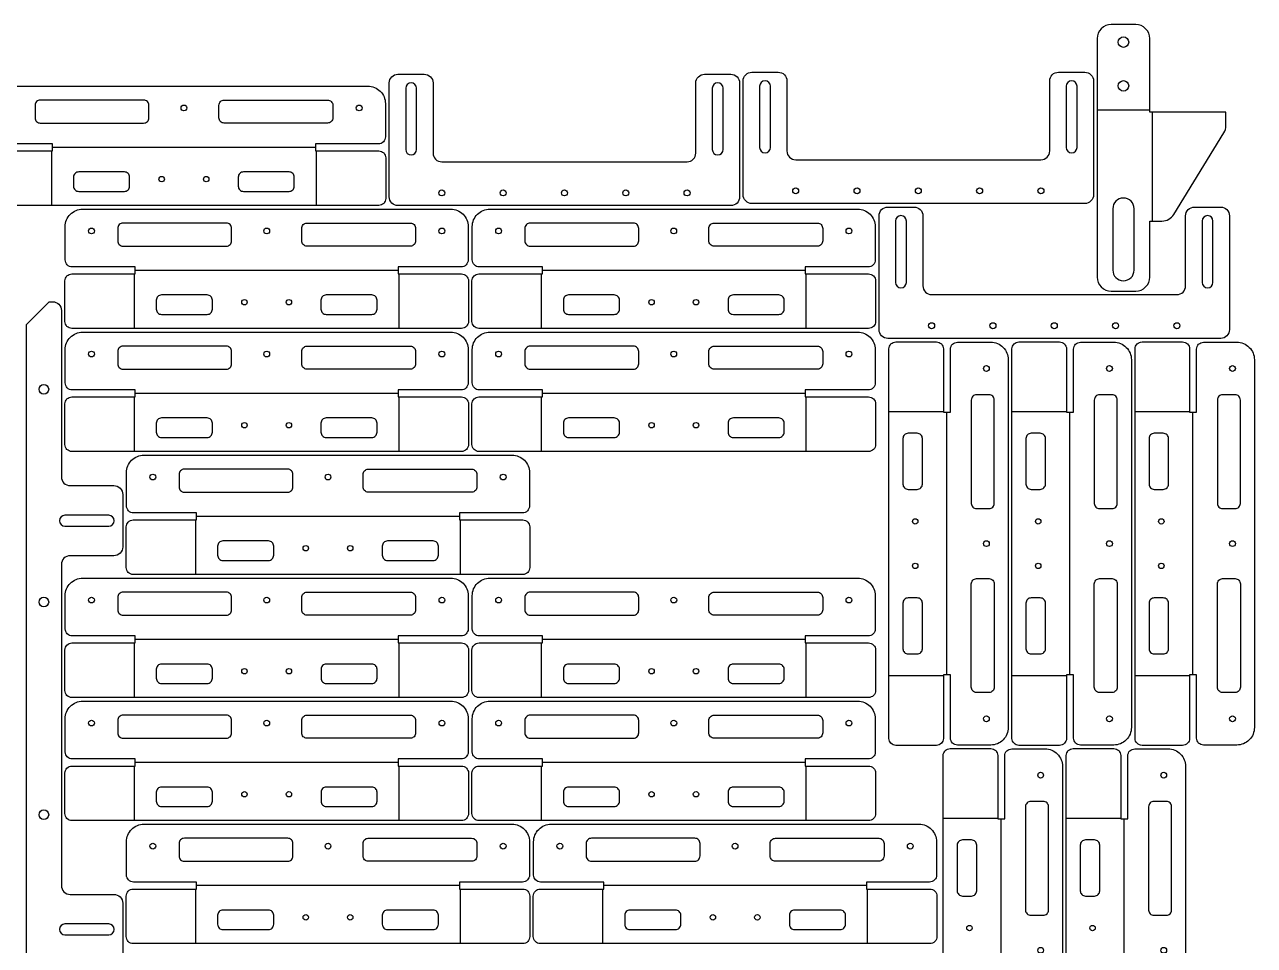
# Model space of a CAD drawing. Extents: x 2413 to 3609, y 3619 to 4748.
# Drawn here: x 2902 to 3604, y 4202 to 4727 of the extents above; entities that cross this region are included whole.
import ezdxf

# ---------------------------------------------------------------- set-up
doc = ezdxf.new("R2010")
doc.units = 0

# ---------------------------------------------------------------- blocks, each defined once
blk = doc.blocks.new('Part527113218', base_point=(-45, -475))
at = {"layer": '1'}
for points in [[(10, 462), (10, -462), (-3, -475), (-5, -475, -0.414214), (-10, -470), (-10, -375, 0.414214), (-15, -370), (-40, -370, -0.414214), (-45, -365), (-45, -335, -0.414214), (-40, -330), (-15, -330, 0.414214), (-10, -325), (-10, -141.67, 0.414214), (-15, -136.67), (-40, -136.67, -0.414214), (-45, -131.67), (-45, -101.67, -0.414214), (-40, -96.67), (-15, -96.67, 0.414214), (-10, -91.67), (-10, 91.67, 0.414214), (-15, 96.67), (-40, 96.67, -0.414214), (-45, 101.67), (-45, 131.67, -0.414214), (-40, 136.67), (-15, 136.67, 0.414214), (-10, 141.67), (-10, 325, 0.414214), (-15, 330), (-40, 330, -0.414214), (-45, 335), (-45, 365, -0.414214), (-40, 370), (-15, 370, 0.414214), (-10, 375), (-10, 470, -0.414214), (-5, 475), (-3, 475)], [(-12, 353.1, -1), (-12, 346.9), (-37, 346.9, -1), (-37, 353.1)], [(-12, 119.77), (-37, 119.77, 1), (-37, 113.57), (-12, 113.57, 1)], [(-12, -113.57), (-37, -113.57, 1), (-37, -119.77), (-12, -119.77, 1)], [(-12, -346.9), (-37, -346.9, 1), (-37, -353.1), (-12, -353.1, 1)]]:
    blk.add_lwpolyline(points, format="xyb", close=True, dxfattribs=at)
for centre in [(0, 425), (0, 303.57), (0, 182.14), (0, 60.71), (0, -60.71), (0, -182.14), (0, -303.57), (0, -425)]:
    blk.add_circle(centre, 2.75, dxfattribs=at)
blk = doc.blocks.new('Part1859986373', base_point=(-31.14, -115.18))
at = {"layer": '1'}
for points in [[(37, 105), (37, -105, -0.414214), (27, -115), (8, -115, -0.414214), (4, -111), (4, -75), (-0.01, -75), (-0.01, -111.18, -0.414214), (-4.01, -115.18), (-27.14, -115.18, -0.414214), (-31.14, -111.18), (-31.14, 111.18, -0.414214), (-27.14, 115.18), (-4.01, 115.18, -0.414214), (-0.01, 111.18), (-0.01, 75), (4, 75), (4, 111, -0.414214), (8, 115), (27, 115, -0.414214)], [(29, 82, 0.414214), (26, 85), (18.87, 85, 0.414214), (15.87, 82), (15.87, 23, 0.414214), (18.87, 20), (26, 20, 0.414214), (29, 23)], [(-12.01, 60, 0.414214), (-15.01, 63), (-20.14, 63, 0.414214), (-23.14, 60), (-23.14, 34, 0.414214), (-20.14, 31), (-15.01, 31, 0.414214), (-12.01, 34)], [(29, -23), (29, -82, -0.414214), (26, -85), (18.87, -85, -0.414214), (15.87, -82), (15.87, -23, -0.414214), (18.87, -20), (26, -20, -0.414214)], [(-12.01, -34, 0.414214), (-15.01, -31), (-20.14, -31, 0.414214), (-23.14, -34), (-23.14, -60, 0.414214), (-20.14, -63), (-15.01, -63, 0.414214), (-12.01, -60)]]:
    blk.add_lwpolyline(points, format="xyb", close=True, dxfattribs=at)
for centre, radius in [((24.5, 100), 1.65), ((-16.14, 12.7), 1.55), ((24.5, 0), 1.65), ((-16.14, -12.7), 1.55), ((24.5, -100), 1.65)]:
    blk.add_circle(centre, radius, dxfattribs=at)
at = {"layer": '2'}
for p, q in [((-31.14, 75.43), (-0.01, 75.43)), ((1.93, -75), (1.93, 75)), ((-0.01, -75.43), (-31.14, -75.43))]:
    blk.add_line(p, q, dxfattribs=at)
blk = doc.blocks.new('Part2030414843', base_point=(-31.14, -115.18))
at = {"layer": '1'}
for points in [[(37, 105), (37, -105, -0.414214), (27, -115), (8, -115, -0.414214), (4, -111), (4, -75), (-0.01, -75), (-0.01, -111.18, -0.414214), (-4.01, -115.18), (-27.14, -115.18, -0.414214), (-31.14, -111.18), (-31.14, 111.18, -0.414214), (-27.14, 115.18), (-4.01, 115.18, -0.414214), (-0.01, 111.18), (-0.01, 75), (4, 75), (4, 111, -0.414214), (8, 115), (27, 115, -0.414214)], [(29, 82, 0.414214), (26, 85), (18.87, 85, 0.414214), (15.87, 82), (15.87, 23, 0.414214), (18.87, 20), (26, 20, 0.414214), (29, 23)], [(-12.01, 60, 0.414214), (-15.01, 63), (-20.14, 63, 0.414214), (-23.14, 60), (-23.14, 34, 0.414214), (-20.14, 31), (-15.01, 31, 0.414214), (-12.01, 34)], [(29, -23), (29, -82, -0.414214), (26, -85), (18.87, -85, -0.414214), (15.87, -82), (15.87, -23, -0.414214), (18.87, -20), (26, -20, -0.414214)], [(-12.01, -34, 0.414214), (-15.01, -31), (-20.14, -31, 0.414214), (-23.14, -34), (-23.14, -60, 0.414214), (-20.14, -63), (-15.01, -63, 0.414214), (-12.01, -60)]]:
    blk.add_lwpolyline(points, format="xyb", close=True, dxfattribs=at)
for centre, radius in [((24.5, 100), 1.65), ((-16.14, 12.7), 1.55), ((24.5, 0), 1.65), ((-16.14, -12.7), 1.55), ((24.5, -100), 1.65)]:
    blk.add_circle(centre, radius, dxfattribs=at)
at = {"layer": '2'}
for p, q in [((-31.14, 75.43), (-0.01, 75.43)), ((1.93, -75), (1.93, 75)), ((-0.01, -75.43), (-31.14, -75.43))]:
    blk.add_line(p, q, dxfattribs=at)
blk = doc.blocks.new('Part1607540762', base_point=(-31.14, -115.18))
at = {"layer": '1'}
for points in [[(37, 105), (37, -105, -0.414214), (27, -115), (8, -115, -0.414214), (4, -111), (4, -75), (-0.01, -75), (-0.01, -111.18, -0.414214), (-4.01, -115.18), (-27.14, -115.18, -0.414214), (-31.14, -111.18), (-31.14, 111.18, -0.414214), (-27.14, 115.18), (-4.01, 115.18, -0.414214), (-0.01, 111.18), (-0.01, 75), (4, 75), (4, 111, -0.414214), (8, 115), (27, 115, -0.414214)], [(29, 82, 0.414214), (26, 85), (18.87, 85, 0.414214), (15.87, 82), (15.87, 23, 0.414214), (18.87, 20), (26, 20, 0.414214), (29, 23)], [(-12.01, 60, 0.414214), (-15.01, 63), (-20.14, 63, 0.414214), (-23.14, 60), (-23.14, 34, 0.414214), (-20.14, 31), (-15.01, 31, 0.414214), (-12.01, 34)], [(29, -23), (29, -82, -0.414214), (26, -85), (18.87, -85, -0.414214), (15.87, -82), (15.87, -23, -0.414214), (18.87, -20), (26, -20, -0.414214)], [(-12.01, -34, 0.414214), (-15.01, -31), (-20.14, -31, 0.414214), (-23.14, -34), (-23.14, -60, 0.414214), (-20.14, -63), (-15.01, -63, 0.414214), (-12.01, -60)]]:
    blk.add_lwpolyline(points, format="xyb", close=True, dxfattribs=at)
for centre, radius in [((24.5, 100), 1.65), ((-16.14, 12.7), 1.55), ((24.5, 0), 1.65), ((-16.14, -12.7), 1.55), ((24.5, -100), 1.65)]:
    blk.add_circle(centre, radius, dxfattribs=at)
at = {"layer": '2'}
for p, q in [((-31.14, 75.43), (-0.01, 75.43)), ((1.93, -75), (1.93, 75)), ((-0.01, -75.43), (-31.14, -75.43))]:
    blk.add_line(p, q, dxfattribs=at)
blk = doc.blocks.new('Part1259771927', base_point=(-31.14, -115.18))
at = {"layer": '1'}
for points in [[(37, 105), (37, -105, -0.414214), (27, -115), (8, -115, -0.414214), (4, -111), (4, -75), (-0.01, -75), (-0.01, -111.18, -0.414214), (-4.01, -115.18), (-27.14, -115.18, -0.414214), (-31.14, -111.18), (-31.14, 111.18, -0.414214), (-27.14, 115.18), (-4.01, 115.18, -0.414214), (-0.01, 111.18), (-0.01, 75), (4, 75), (4, 111, -0.414214), (8, 115), (27, 115, -0.414214)], [(29, 82, 0.414214), (26, 85), (18.87, 85, 0.414214), (15.87, 82), (15.87, 23, 0.414214), (18.87, 20), (26, 20, 0.414214), (29, 23)], [(-12.01, 60, 0.414214), (-15.01, 63), (-20.14, 63, 0.414214), (-23.14, 60), (-23.14, 34, 0.414214), (-20.14, 31), (-15.01, 31, 0.414214), (-12.01, 34)], [(29, -23), (29, -82, -0.414214), (26, -85), (18.87, -85, -0.414214), (15.87, -82), (15.87, -23, -0.414214), (18.87, -20), (26, -20, -0.414214)], [(-12.01, -34, 0.414214), (-15.01, -31), (-20.14, -31, 0.414214), (-23.14, -34), (-23.14, -60, 0.414214), (-20.14, -63), (-15.01, -63, 0.414214), (-12.01, -60)]]:
    blk.add_lwpolyline(points, format="xyb", close=True, dxfattribs=at)
for centre, radius in [((24.5, 100), 1.65), ((-16.14, 12.7), 1.55), ((24.5, 0), 1.65), ((-16.14, -12.7), 1.55), ((24.5, -100), 1.65)]:
    blk.add_circle(centre, radius, dxfattribs=at)
at = {"layer": '2'}
for p, q in [((-31.14, 75.43), (-0.01, 75.43)), ((1.93, -75), (1.93, 75)), ((-0.01, -75.43), (-31.14, -75.43))]:
    blk.add_line(p, q, dxfattribs=at)
blk = doc.blocks.new('Part749170791', base_point=(-31.14, -115.18))
at = {"layer": '1'}
for points in [[(37, 105), (37, -105, -0.414214), (27, -115), (8, -115, -0.414214), (4, -111), (4, -75), (-0.01, -75), (-0.01, -111.18, -0.414214), (-4.01, -115.18), (-27.14, -115.18, -0.414214), (-31.14, -111.18), (-31.14, 111.18, -0.414214), (-27.14, 115.18), (-4.01, 115.18, -0.414214), (-0.01, 111.18), (-0.01, 75), (4, 75), (4, 111, -0.414214), (8, 115), (27, 115, -0.414214)], [(29, 82, 0.414214), (26, 85), (18.87, 85, 0.414214), (15.87, 82), (15.87, 23, 0.414214), (18.87, 20), (26, 20, 0.414214), (29, 23)], [(-12.01, 60, 0.414214), (-15.01, 63), (-20.14, 63, 0.414214), (-23.14, 60), (-23.14, 34, 0.414214), (-20.14, 31), (-15.01, 31, 0.414214), (-12.01, 34)], [(29, -23), (29, -82, -0.414214), (26, -85), (18.87, -85, -0.414214), (15.87, -82), (15.87, -23, -0.414214), (18.87, -20), (26, -20, -0.414214)], [(-12.01, -34, 0.414214), (-15.01, -31), (-20.14, -31, 0.414214), (-23.14, -34), (-23.14, -60, 0.414214), (-20.14, -63), (-15.01, -63, 0.414214), (-12.01, -60)]]:
    blk.add_lwpolyline(points, format="xyb", close=True, dxfattribs=at)
for centre, radius in [((24.5, 100), 1.65), ((-16.14, 12.7), 1.55), ((24.5, 0), 1.65), ((-16.14, -12.7), 1.55), ((24.5, -100), 1.65)]:
    blk.add_circle(centre, radius, dxfattribs=at)
at = {"layer": '2'}
for p, q in [((-31.14, 75.43), (-0.01, 75.43)), ((1.93, -75), (1.93, 75)), ((-0.01, -75.43), (-31.14, -75.43))]:
    blk.add_line(p, q, dxfattribs=at)
blk = doc.blocks.new('Part880231064', base_point=(-31.14, -115.18))
at = {"layer": '1'}
for points in [[(37, 105), (37, -105, -0.414214), (27, -115), (8, -115, -0.414214), (4, -111), (4, -75), (-0.01, -75), (-0.01, -111.18, -0.414214), (-4.01, -115.18), (-27.14, -115.18, -0.414214), (-31.14, -111.18), (-31.14, 111.18, -0.414214), (-27.14, 115.18), (-4.01, 115.18, -0.414214), (-0.01, 111.18), (-0.01, 75), (4, 75), (4, 111, -0.414214), (8, 115), (27, 115, -0.414214)], [(29, 82, 0.414214), (26, 85), (18.87, 85, 0.414214), (15.87, 82), (15.87, 23, 0.414214), (18.87, 20), (26, 20, 0.414214), (29, 23)], [(-12.01, 60, 0.414214), (-15.01, 63), (-20.14, 63, 0.414214), (-23.14, 60), (-23.14, 34, 0.414214), (-20.14, 31), (-15.01, 31, 0.414214), (-12.01, 34)], [(29, -23), (29, -82, -0.414214), (26, -85), (18.87, -85, -0.414214), (15.87, -82), (15.87, -23, -0.414214), (18.87, -20), (26, -20, -0.414214)], [(-12.01, -34, 0.414214), (-15.01, -31), (-20.14, -31, 0.414214), (-23.14, -34), (-23.14, -60, 0.414214), (-20.14, -63), (-15.01, -63, 0.414214), (-12.01, -60)]]:
    blk.add_lwpolyline(points, format="xyb", close=True, dxfattribs=at)
for centre, radius in [((24.5, 100), 1.65), ((-16.14, 12.7), 1.55), ((24.5, 0), 1.65), ((-16.14, -12.7), 1.55), ((24.5, -100), 1.65)]:
    blk.add_circle(centre, radius, dxfattribs=at)
at = {"layer": '2'}
for p, q in [((-31.14, 75.43), (-0.01, 75.43)), ((1.93, -75), (1.93, 75)), ((-0.01, -75.43), (-31.14, -75.43))]:
    blk.add_line(p, q, dxfattribs=at)
blk = doc.blocks.new('Part466424790', base_point=(-31.14, -115.18))
at = {"layer": '1'}
for points in [[(37, 105), (37, -105, -0.414214), (27, -115), (8, -115, -0.414214), (4, -111), (4, -75), (-0.01, -75), (-0.01, -111.18, -0.414214), (-4.01, -115.18), (-27.14, -115.18, -0.414214), (-31.14, -111.18), (-31.14, 111.18, -0.414214), (-27.14, 115.18), (-4.01, 115.18, -0.414214), (-0.01, 111.18), (-0.01, 75), (4, 75), (4, 111, -0.414214), (8, 115), (27, 115, -0.414214)], [(29, 82, 0.414214), (26, 85), (18.87, 85, 0.414214), (15.87, 82), (15.87, 23, 0.414214), (18.87, 20), (26, 20, 0.414214), (29, 23)], [(-12.01, 60, 0.414214), (-15.01, 63), (-20.14, 63, 0.414214), (-23.14, 60), (-23.14, 34, 0.414214), (-20.14, 31), (-15.01, 31, 0.414214), (-12.01, 34)], [(29, -23), (29, -82, -0.414214), (26, -85), (18.87, -85, -0.414214), (15.87, -82), (15.87, -23, -0.414214), (18.87, -20), (26, -20, -0.414214)], [(-12.01, -34, 0.414214), (-15.01, -31), (-20.14, -31, 0.414214), (-23.14, -34), (-23.14, -60, 0.414214), (-20.14, -63), (-15.01, -63, 0.414214), (-12.01, -60)]]:
    blk.add_lwpolyline(points, format="xyb", close=True, dxfattribs=at)
for centre, radius in [((24.5, 100), 1.65), ((-16.14, 12.7), 1.55), ((24.5, 0), 1.65), ((-16.14, -12.7), 1.55), ((24.5, -100), 1.65)]:
    blk.add_circle(centre, radius, dxfattribs=at)
at = {"layer": '2'}
for p, q in [((-31.14, 75.43), (-0.01, 75.43)), ((1.93, -75), (1.93, 75)), ((-0.01, -75.43), (-31.14, -75.43))]:
    blk.add_line(p, q, dxfattribs=at)
blk = doc.blocks.new('Part1645214217', base_point=(-100, -50))
at = {"layer": '1'}
for points in [[(100, 20), (100, -45, -0.414214), (95, -50), (80, -50, -0.414214), (75, -45), (75, -5, 0.414214), (70, 0), (-70, 0, 0.414214), (-75, -5), (-75, -45, -0.414214), (-80, -50), (-95, -50, -0.414214), (-100, -45), (-100, 20, -0.414214), (-95, 25), (95, 25, -0.414214)], [(-84.4, -7, 1), (-90.6, -7), (-90.6, -42, 1), (-84.4, -42)], [(90.6, -7, 1), (84.4, -7), (84.4, -42, 1), (90.6, -42)]]:
    blk.add_lwpolyline(points, format="xyb", close=True, dxfattribs=at)
for centre in [(-70, 17.75), (-35, 17.75), (0, 17.75), (35, 17.75), (70, 17.75)]:
    blk.add_circle(centre, 1.7, dxfattribs=at)
blk = doc.blocks.new('Part1634939132', base_point=(-31.14, -115.18))
at = {"layer": '1'}
for points in [[(37, 105), (37, -105, -0.414214), (27, -115), (8, -115, -0.414214), (4, -111), (4, -75), (-0.01, -75), (-0.01, -111.18, -0.414214), (-4.01, -115.18), (-27.14, -115.18, -0.414214), (-31.14, -111.18), (-31.14, 111.18, -0.414214), (-27.14, 115.18), (-4.01, 115.18, -0.414214), (-0.01, 111.18), (-0.01, 75), (4, 75), (4, 111, -0.414214), (8, 115), (27, 115, -0.414214)], [(29, 82, 0.414214), (26, 85), (18.87, 85, 0.414214), (15.87, 82), (15.87, 23, 0.414214), (18.87, 20), (26, 20, 0.414214), (29, 23)], [(-12.01, 60, 0.414214), (-15.01, 63), (-20.14, 63, 0.414214), (-23.14, 60), (-23.14, 34, 0.414214), (-20.14, 31), (-15.01, 31, 0.414214), (-12.01, 34)], [(29, -23), (29, -82, -0.414214), (26, -85), (18.87, -85, -0.414214), (15.87, -82), (15.87, -23, -0.414214), (18.87, -20), (26, -20, -0.414214)], [(-12.01, -34, 0.414214), (-15.01, -31), (-20.14, -31, 0.414214), (-23.14, -34), (-23.14, -60, 0.414214), (-20.14, -63), (-15.01, -63, 0.414214), (-12.01, -60)]]:
    blk.add_lwpolyline(points, format="xyb", close=True, dxfattribs=at)
for centre, radius in [((24.5, 100), 1.65), ((-16.14, 12.7), 1.55), ((24.5, 0), 1.65), ((-16.14, -12.7), 1.55), ((24.5, -100), 1.65)]:
    blk.add_circle(centre, radius, dxfattribs=at)
at = {"layer": '2'}
for p, q in [((-31.14, 75.43), (-0.01, 75.43)), ((1.93, -75), (1.93, 75)), ((-0.01, -75.43), (-31.14, -75.43))]:
    blk.add_line(p, q, dxfattribs=at)
blk = doc.blocks.new('Part1953927173', base_point=(-31.14, -115.18))
at = {"layer": '1'}
for points in [[(37, 105), (37, -105, -0.414214), (27, -115), (8, -115, -0.414214), (4, -111), (4, -75), (-0.01, -75), (-0.01, -111.18, -0.414214), (-4.01, -115.18), (-27.14, -115.18, -0.414214), (-31.14, -111.18), (-31.14, 111.18, -0.414214), (-27.14, 115.18), (-4.01, 115.18, -0.414214), (-0.01, 111.18), (-0.01, 75), (4, 75), (4, 111, -0.414214), (8, 115), (27, 115, -0.414214)], [(29, 82, 0.414214), (26, 85), (18.87, 85, 0.414214), (15.87, 82), (15.87, 23, 0.414214), (18.87, 20), (26, 20, 0.414214), (29, 23)], [(-12.01, 60, 0.414214), (-15.01, 63), (-20.14, 63, 0.414214), (-23.14, 60), (-23.14, 34, 0.414214), (-20.14, 31), (-15.01, 31, 0.414214), (-12.01, 34)], [(29, -23), (29, -82, -0.414214), (26, -85), (18.87, -85, -0.414214), (15.87, -82), (15.87, -23, -0.414214), (18.87, -20), (26, -20, -0.414214)], [(-12.01, -34, 0.414214), (-15.01, -31), (-20.14, -31, 0.414214), (-23.14, -34), (-23.14, -60, 0.414214), (-20.14, -63), (-15.01, -63, 0.414214), (-12.01, -60)]]:
    blk.add_lwpolyline(points, format="xyb", close=True, dxfattribs=at)
for centre, radius in [((24.5, 100), 1.65), ((-16.14, 12.7), 1.55), ((24.5, 0), 1.65), ((-16.14, -12.7), 1.55), ((24.5, -100), 1.65)]:
    blk.add_circle(centre, radius, dxfattribs=at)
at = {"layer": '2'}
for p, q in [((-31.14, 75.43), (-0.01, 75.43)), ((1.93, -75), (1.93, 75)), ((-0.01, -75.43), (-31.14, -75.43))]:
    blk.add_line(p, q, dxfattribs=at)
blk = doc.blocks.new('Part276811401', base_point=(-31.14, -115.18))
at = {"layer": '1'}
for points in [[(37, 105), (37, -105, -0.414214), (27, -115), (8, -115, -0.414214), (4, -111), (4, -75), (-0.01, -75), (-0.01, -111.18, -0.414214), (-4.01, -115.18), (-27.14, -115.18, -0.414214), (-31.14, -111.18), (-31.14, 111.18, -0.414214), (-27.14, 115.18), (-4.01, 115.18, -0.414214), (-0.01, 111.18), (-0.01, 75), (4, 75), (4, 111, -0.414214), (8, 115), (27, 115, -0.414214)], [(29, 82, 0.414214), (26, 85), (18.87, 85, 0.414214), (15.87, 82), (15.87, 23, 0.414214), (18.87, 20), (26, 20, 0.414214), (29, 23)], [(-12.01, 60, 0.414214), (-15.01, 63), (-20.14, 63, 0.414214), (-23.14, 60), (-23.14, 34, 0.414214), (-20.14, 31), (-15.01, 31, 0.414214), (-12.01, 34)], [(29, -23), (29, -82, -0.414214), (26, -85), (18.87, -85, -0.414214), (15.87, -82), (15.87, -23, -0.414214), (18.87, -20), (26, -20, -0.414214)], [(-12.01, -34, 0.414214), (-15.01, -31), (-20.14, -31, 0.414214), (-23.14, -34), (-23.14, -60, 0.414214), (-20.14, -63), (-15.01, -63, 0.414214), (-12.01, -60)]]:
    blk.add_lwpolyline(points, format="xyb", close=True, dxfattribs=at)
for centre, radius in [((24.5, 100), 1.65), ((-16.14, 12.7), 1.55), ((24.5, 0), 1.65), ((-16.14, -12.7), 1.55), ((24.5, -100), 1.65)]:
    blk.add_circle(centre, radius, dxfattribs=at)
at = {"layer": '2'}
for p, q in [((-31.14, 75.43), (-0.01, 75.43)), ((1.93, -75), (1.93, 75)), ((-0.01, -75.43), (-31.14, -75.43))]:
    blk.add_line(p, q, dxfattribs=at)
blk = doc.blocks.new('Part162155500', base_point=(-31.14, -115.18))
at = {"layer": '1'}
for points in [[(37, 105), (37, -105, -0.414214), (27, -115), (8, -115, -0.414214), (4, -111), (4, -75), (-0.01, -75), (-0.01, -111.18, -0.414214), (-4.01, -115.18), (-27.14, -115.18, -0.414214), (-31.14, -111.18), (-31.14, 111.18, -0.414214), (-27.14, 115.18), (-4.01, 115.18, -0.414214), (-0.01, 111.18), (-0.01, 75), (4, 75), (4, 111, -0.414214), (8, 115), (27, 115, -0.414214)], [(29, 82, 0.414214), (26, 85), (18.87, 85, 0.414214), (15.87, 82), (15.87, 23, 0.414214), (18.87, 20), (26, 20, 0.414214), (29, 23)], [(-12.01, 60, 0.414214), (-15.01, 63), (-20.14, 63, 0.414214), (-23.14, 60), (-23.14, 34, 0.414214), (-20.14, 31), (-15.01, 31, 0.414214), (-12.01, 34)], [(29, -23), (29, -82, -0.414214), (26, -85), (18.87, -85, -0.414214), (15.87, -82), (15.87, -23, -0.414214), (18.87, -20), (26, -20, -0.414214)], [(-12.01, -34, 0.414214), (-15.01, -31), (-20.14, -31, 0.414214), (-23.14, -34), (-23.14, -60, 0.414214), (-20.14, -63), (-15.01, -63, 0.414214), (-12.01, -60)]]:
    blk.add_lwpolyline(points, format="xyb", close=True, dxfattribs=at)
for centre, radius in [((24.5, 100), 1.65), ((-16.14, 12.7), 1.55), ((24.5, 0), 1.65), ((-16.14, -12.7), 1.55), ((24.5, -100), 1.65)]:
    blk.add_circle(centre, radius, dxfattribs=at)
at = {"layer": '2'}
for p, q in [((-31.14, 75.43), (-0.01, 75.43)), ((1.93, -75), (1.93, 75)), ((-0.01, -75.43), (-31.14, -75.43))]:
    blk.add_line(p, q, dxfattribs=at)
blk = doc.blocks.new('Part49810656', base_point=(-31.14, -115.18))
at = {"layer": '1'}
for points in [[(37, 105), (37, -105, -0.414214), (27, -115), (8, -115, -0.414214), (4, -111), (4, -75), (-0.01, -75), (-0.01, -111.18, -0.414214), (-4.01, -115.18), (-27.14, -115.18, -0.414214), (-31.14, -111.18), (-31.14, 111.18, -0.414214), (-27.14, 115.18), (-4.01, 115.18, -0.414214), (-0.01, 111.18), (-0.01, 75), (4, 75), (4, 111, -0.414214), (8, 115), (27, 115, -0.414214)], [(29, 82, 0.414214), (26, 85), (18.87, 85, 0.414214), (15.87, 82), (15.87, 23, 0.414214), (18.87, 20), (26, 20, 0.414214), (29, 23)], [(-12.01, 60, 0.414214), (-15.01, 63), (-20.14, 63, 0.414214), (-23.14, 60), (-23.14, 34, 0.414214), (-20.14, 31), (-15.01, 31, 0.414214), (-12.01, 34)], [(29, -23), (29, -82, -0.414214), (26, -85), (18.87, -85, -0.414214), (15.87, -82), (15.87, -23, -0.414214), (18.87, -20), (26, -20, -0.414214)], [(-12.01, -34, 0.414214), (-15.01, -31), (-20.14, -31, 0.414214), (-23.14, -34), (-23.14, -60, 0.414214), (-20.14, -63), (-15.01, -63, 0.414214), (-12.01, -60)]]:
    blk.add_lwpolyline(points, format="xyb", close=True, dxfattribs=at)
for centre, radius in [((24.5, 100), 1.65), ((-16.14, 12.7), 1.55), ((24.5, 0), 1.65), ((-16.14, -12.7), 1.55), ((24.5, -100), 1.65)]:
    blk.add_circle(centre, radius, dxfattribs=at)
at = {"layer": '2'}
for p, q in [((-31.14, 75.43), (-0.01, 75.43)), ((1.93, -75), (1.93, 75)), ((-0.01, -75.43), (-31.14, -75.43))]:
    blk.add_line(p, q, dxfattribs=at)
blk = doc.blocks.new('Part1563884924', base_point=(-31.14, -115.18))
at = {"layer": '1'}
for points in [[(37, 105), (37, -105, -0.414214), (27, -115), (8, -115, -0.414214), (4, -111), (4, -75), (-0.01, -75), (-0.01, -111.18, -0.414214), (-4.01, -115.18), (-27.14, -115.18, -0.414214), (-31.14, -111.18), (-31.14, 111.18, -0.414214), (-27.14, 115.18), (-4.01, 115.18, -0.414214), (-0.01, 111.18), (-0.01, 75), (4, 75), (4, 111, -0.414214), (8, 115), (27, 115, -0.414214)], [(29, 82, 0.414214), (26, 85), (18.87, 85, 0.414214), (15.87, 82), (15.87, 23, 0.414214), (18.87, 20), (26, 20, 0.414214), (29, 23)], [(-12.01, 60, 0.414214), (-15.01, 63), (-20.14, 63, 0.414214), (-23.14, 60), (-23.14, 34, 0.414214), (-20.14, 31), (-15.01, 31, 0.414214), (-12.01, 34)], [(29, -23), (29, -82, -0.414214), (26, -85), (18.87, -85, -0.414214), (15.87, -82), (15.87, -23, -0.414214), (18.87, -20), (26, -20, -0.414214)], [(-12.01, -34, 0.414214), (-15.01, -31), (-20.14, -31, 0.414214), (-23.14, -34), (-23.14, -60, 0.414214), (-20.14, -63), (-15.01, -63, 0.414214), (-12.01, -60)]]:
    blk.add_lwpolyline(points, format="xyb", close=True, dxfattribs=at)
for centre, radius in [((24.5, 100), 1.65), ((-16.14, 12.7), 1.55), ((24.5, 0), 1.65), ((-16.14, -12.7), 1.55), ((24.5, -100), 1.65)]:
    blk.add_circle(centre, radius, dxfattribs=at)
at = {"layer": '2'}
for p, q in [((-31.14, 75.43), (-0.01, 75.43)), ((1.93, -75), (1.93, 75)), ((-0.01, -75.43), (-31.14, -75.43))]:
    blk.add_line(p, q, dxfattribs=at)
blk = doc.blocks.new('Part11495281', base_point=(-31.14, -115.18))
at = {"layer": '1'}
for points in [[(37, 105), (37, -105, -0.414214), (27, -115), (8, -115, -0.414214), (4, -111), (4, -75), (-0.01, -75), (-0.01, -111.18, -0.414214), (-4.01, -115.18), (-27.14, -115.18, -0.414214), (-31.14, -111.18), (-31.14, 111.18, -0.414214), (-27.14, 115.18), (-4.01, 115.18, -0.414214), (-0.01, 111.18), (-0.01, 75), (4, 75), (4, 111, -0.414214), (8, 115), (27, 115, -0.414214)], [(29, 82, 0.414214), (26, 85), (18.87, 85, 0.414214), (15.87, 82), (15.87, 23, 0.414214), (18.87, 20), (26, 20, 0.414214), (29, 23)], [(-12.01, 60, 0.414214), (-15.01, 63), (-20.14, 63, 0.414214), (-23.14, 60), (-23.14, 34, 0.414214), (-20.14, 31), (-15.01, 31, 0.414214), (-12.01, 34)], [(29, -23), (29, -82, -0.414214), (26, -85), (18.87, -85, -0.414214), (15.87, -82), (15.87, -23, -0.414214), (18.87, -20), (26, -20, -0.414214)], [(-12.01, -34, 0.414214), (-15.01, -31), (-20.14, -31, 0.414214), (-23.14, -34), (-23.14, -60, 0.414214), (-20.14, -63), (-15.01, -63, 0.414214), (-12.01, -60)]]:
    blk.add_lwpolyline(points, format="xyb", close=True, dxfattribs=at)
for centre, radius in [((24.5, 100), 1.65), ((-16.14, 12.7), 1.55), ((24.5, 0), 1.65), ((-16.14, -12.7), 1.55), ((24.5, -100), 1.65)]:
    blk.add_circle(centre, radius, dxfattribs=at)
at = {"layer": '2'}
for p, q in [((-31.14, 75.43), (-0.01, 75.43)), ((1.93, -75), (1.93, 75)), ((-0.01, -75.43), (-31.14, -75.43))]:
    blk.add_line(p, q, dxfattribs=at)
blk = doc.blocks.new('Part1942560066', base_point=(-31.14, -115.18))
at = {"layer": '1'}
for points in [[(37, 105), (37, -105, -0.414214), (27, -115), (8, -115, -0.414214), (4, -111), (4, -75), (-0.01, -75), (-0.01, -111.18, -0.414214), (-4.01, -115.18), (-27.14, -115.18, -0.414214), (-31.14, -111.18), (-31.14, 111.18, -0.414214), (-27.14, 115.18), (-4.01, 115.18, -0.414214), (-0.01, 111.18), (-0.01, 75), (4, 75), (4, 111, -0.414214), (8, 115), (27, 115, -0.414214)], [(29, 82, 0.414214), (26, 85), (18.87, 85, 0.414214), (15.87, 82), (15.87, 23, 0.414214), (18.87, 20), (26, 20, 0.414214), (29, 23)], [(-12.01, 60, 0.414214), (-15.01, 63), (-20.14, 63, 0.414214), (-23.14, 60), (-23.14, 34, 0.414214), (-20.14, 31), (-15.01, 31, 0.414214), (-12.01, 34)], [(29, -23), (29, -82, -0.414214), (26, -85), (18.87, -85, -0.414214), (15.87, -82), (15.87, -23, -0.414214), (18.87, -20), (26, -20, -0.414214)], [(-12.01, -34, 0.414214), (-15.01, -31), (-20.14, -31, 0.414214), (-23.14, -34), (-23.14, -60, 0.414214), (-20.14, -63), (-15.01, -63, 0.414214), (-12.01, -60)]]:
    blk.add_lwpolyline(points, format="xyb", close=True, dxfattribs=at)
for centre, radius in [((24.5, 100), 1.65), ((-16.14, 12.7), 1.55), ((24.5, 0), 1.65), ((-16.14, -12.7), 1.55), ((24.5, -100), 1.65)]:
    blk.add_circle(centre, radius, dxfattribs=at)
at = {"layer": '2'}
for p, q in [((-31.14, 75.43), (-0.01, 75.43)), ((1.93, -75), (1.93, 75)), ((-0.01, -75.43), (-31.14, -75.43))]:
    blk.add_line(p, q, dxfattribs=at)
blk = doc.blocks.new('Part2015108686', base_point=(-31.14, -115.18))
at = {"layer": '1'}
for points in [[(37, 105), (37, -105, -0.414214), (27, -115), (8, -115, -0.414214), (4, -111), (4, -75), (-0.01, -75), (-0.01, -111.18, -0.414214), (-4.01, -115.18), (-27.14, -115.18, -0.414214), (-31.14, -111.18), (-31.14, 111.18, -0.414214), (-27.14, 115.18), (-4.01, 115.18, -0.414214), (-0.01, 111.18), (-0.01, 75), (4, 75), (4, 111, -0.414214), (8, 115), (27, 115, -0.414214)], [(29, 82, 0.414214), (26, 85), (18.87, 85, 0.414214), (15.87, 82), (15.87, 23, 0.414214), (18.87, 20), (26, 20, 0.414214), (29, 23)], [(-12.01, 60, 0.414214), (-15.01, 63), (-20.14, 63, 0.414214), (-23.14, 60), (-23.14, 34, 0.414214), (-20.14, 31), (-15.01, 31, 0.414214), (-12.01, 34)], [(29, -23), (29, -82, -0.414214), (26, -85), (18.87, -85, -0.414214), (15.87, -82), (15.87, -23, -0.414214), (18.87, -20), (26, -20, -0.414214)], [(-12.01, -34, 0.414214), (-15.01, -31), (-20.14, -31, 0.414214), (-23.14, -34), (-23.14, -60, 0.414214), (-20.14, -63), (-15.01, -63, 0.414214), (-12.01, -60)]]:
    blk.add_lwpolyline(points, format="xyb", close=True, dxfattribs=at)
for centre, radius in [((24.5, 100), 1.65), ((-16.14, 12.7), 1.55), ((24.5, 0), 1.65), ((-16.14, -12.7), 1.55), ((24.5, -100), 1.65)]:
    blk.add_circle(centre, radius, dxfattribs=at)
at = {"layer": '2'}
for p, q in [((-31.14, 75.43), (-0.01, 75.43)), ((1.93, -75), (1.93, 75)), ((-0.01, -75.43), (-31.14, -75.43))]:
    blk.add_line(p, q, dxfattribs=at)
blk = doc.blocks.new('Part1011845943', base_point=(-31.14, -115.18))
at = {"layer": '1'}
for points in [[(37, 105), (37, -105, -0.414214), (27, -115), (8, -115, -0.414214), (4, -111), (4, -75), (-0.01, -75), (-0.01, -111.18, -0.414214), (-4.01, -115.18), (-27.14, -115.18, -0.414214), (-31.14, -111.18), (-31.14, 111.18, -0.414214), (-27.14, 115.18), (-4.01, 115.18, -0.414214), (-0.01, 111.18), (-0.01, 75), (4, 75), (4, 111, -0.414214), (8, 115), (27, 115, -0.414214)], [(29, 82, 0.414214), (26, 85), (18.87, 85, 0.414214), (15.87, 82), (15.87, 23, 0.414214), (18.87, 20), (26, 20, 0.414214), (29, 23)], [(-12.01, 60, 0.414214), (-15.01, 63), (-20.14, 63, 0.414214), (-23.14, 60), (-23.14, 34, 0.414214), (-20.14, 31), (-15.01, 31, 0.414214), (-12.01, 34)], [(29, -23), (29, -82, -0.414214), (26, -85), (18.87, -85, -0.414214), (15.87, -82), (15.87, -23, -0.414214), (18.87, -20), (26, -20, -0.414214)], [(-12.01, -34, 0.414214), (-15.01, -31), (-20.14, -31, 0.414214), (-23.14, -34), (-23.14, -60, 0.414214), (-20.14, -63), (-15.01, -63, 0.414214), (-12.01, -60)]]:
    blk.add_lwpolyline(points, format="xyb", close=True, dxfattribs=at)
for centre, radius in [((24.5, 100), 1.65), ((-16.14, 12.7), 1.55), ((24.5, 0), 1.65), ((-16.14, -12.7), 1.55), ((24.5, -100), 1.65)]:
    blk.add_circle(centre, radius, dxfattribs=at)
at = {"layer": '2'}
for p, q in [((-31.14, 75.43), (-0.01, 75.43)), ((1.93, -75), (1.93, 75)), ((-0.01, -75.43), (-31.14, -75.43))]:
    blk.add_line(p, q, dxfattribs=at)
blk = doc.blocks.new('Part636996097', base_point=(-100, -50))
at = {"layer": '1'}
for points in [[(100, 20), (100, -45, -0.414214), (95, -50), (80, -50, -0.414214), (75, -45), (75, -5, 0.414214), (70, 0), (-70, 0, 0.414214), (-75, -5), (-75, -45, -0.414214), (-80, -50), (-95, -50, -0.414214), (-100, -45), (-100, 20, -0.414214), (-95, 25), (95, 25, -0.414214)], [(-84.4, -7, 1), (-90.6, -7), (-90.6, -42, 1), (-84.4, -42)], [(90.6, -7, 1), (84.4, -7), (84.4, -42, 1), (90.6, -42)]]:
    blk.add_lwpolyline(points, format="xyb", close=True, dxfattribs=at)
for centre in [(-70, 17.75), (-35, 17.75), (0, 17.75), (35, 17.75), (70, 17.75)]:
    blk.add_circle(centre, 1.7, dxfattribs=at)
blk = doc.blocks.new('Part235273007', base_point=(-58.45, -47.15))
at = {"layer": '1'}
for points in [[(15, 97, 0.414214), (7, 105), (-7, 105, 0.414214), (-15, 97), (-15, 65), (-21.97, 65, 0.260903), (-28.79, 61.18), (-57.27, 14.72, 0.138359), (-58.45, 10.54), (-58.45, 2.8), (-15, 2.8), (-15, -39.15, 0.414214), (-7, -47.15), (7, -47.15, 0.414214), (15, -39.15)], [(6.1, 93, 1), (-6.1, 93), (-6.1, 58, 1), (6.1, 58)]]:
    blk.add_lwpolyline(points, format="xyb", close=True, dxfattribs=at)
for centre in [(0, -12.15), (0, -37.15)]:
    blk.add_circle(centre, 3, dxfattribs=at)
at = {"layer": '2'}
for p, q in [((-16.37, 2.8), (-16.37, 65)), ((15, 1.43), (-15, 1.43))]:
    blk.add_line(p, q, dxfattribs=at)
blk = doc.blocks.new('Part1267813428', base_point=(-100, -50))
at = {"layer": '1'}
for points in [[(100, 20), (100, -45, -0.414214), (95, -50), (80, -50, -0.414214), (75, -45), (75, -5, 0.414214), (70, 0), (-70, 0, 0.414214), (-75, -5), (-75, -45, -0.414214), (-80, -50), (-95, -50, -0.414214), (-100, -45), (-100, 20, -0.414214), (-95, 25), (95, 25, -0.414214)], [(-84.4, -7, 1), (-90.6, -7), (-90.6, -42, 1), (-84.4, -42)], [(90.6, -7, 1), (84.4, -7), (84.4, -42, 1), (90.6, -42)]]:
    blk.add_lwpolyline(points, format="xyb", close=True, dxfattribs=at)
for centre in [(-70, 17.75), (-35, 17.75), (0, 17.75), (35, 17.75), (70, 17.75)]:
    blk.add_circle(centre, 1.7, dxfattribs=at)

msp = doc.modelspace()

# ---------------------------------------------------------------- block references
at = {"layer": '1'}
for name, p, rotation in [('Part235273007', (3587.22, 4727.35), 180), ('Part1645214217', (3309.67, 4699.01), 180), ('Part1267813428', (3511.67, 4700.19), 180), ('Part466424790', (3107.67, 4624.11), 90.0000001836389), ('Part880231064', (3154.9, 4553.87), 90.0000001836389), ('Part1634939132', (3387.26, 4553.87), 90.0000001836389), ('Part636996097', (3589.26, 4623.19), 180), ('Part527113218', (2957.54, 4569.11), 180), ('Part749170791', (3154.9, 4483.63), 90.0000001836389), ('Part1953927173', (3387.26, 4483.63), 90.0000001836389), ('Part1259771927', (3189.9, 4413.39), 90.0000001836389), ('Part1607540762', (3154.91, 4343.15), 90.0000001836389), ('Part276811401', (3387.27, 4343.15), 90.0000001836389), ('Part2030414843', (3154.91, 4272.91), 90.0000001836389), ('Part162155500', (3387.27, 4272.91), 90.0000001836389), ('Part1859986373', (3189.9, 4202.67), 90.0000001836389), ('Part49810656', (3422.26, 4202.67), 90.0000001836389)]:
    msp.add_blockref(name, p, dxfattribs=dict(at, rotation=rotation))
for name, p in [('Part1563884924', (3394.88, 4315.83)), ('Part11495281', (3465.12, 4315.83)), ('Part1011845943', (3535.36, 4315.83)), ('Part1942560066', (3425.86, 4083.65)), ('Part2015108686', (3496.1, 4083.65))]:
    msp.add_blockref(name, p, dxfattribs=at)

doc.saveas('drawing.dxf')
